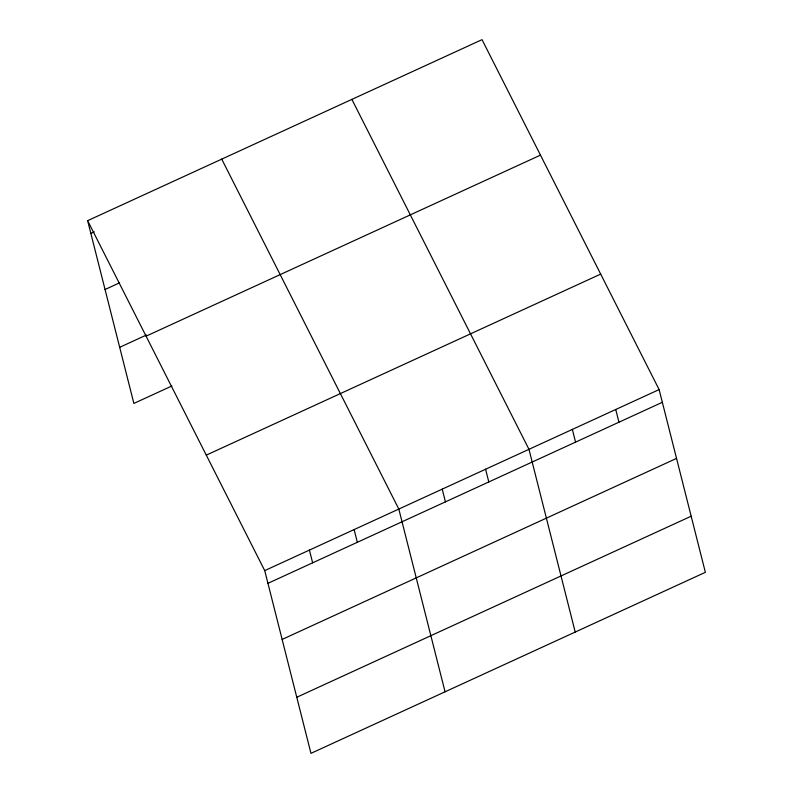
<?xml version="1.0" encoding="UTF-8"?>
<svg xmlns="http://www.w3.org/2000/svg" width="793" height="793" viewBox="0 0 793 793"><rect width="100%" height="100%" fill="white"/><g stroke="black" fill="none" stroke-linecap="round" stroke-linejoin="round"><path stroke-width="1.19" d="M87.636 220.682L482.035 39.65L659.122 389.581L705.364 572.318L310.965 753.35L264.723 570.613L87.636 220.682L133.878 403.419L171.873 385.983M90.858 233.4L94.208 231.863M105.053 289.504L119.584 282.833M119.684 347.314L146.497 335.003M146.081 336.163L540.469 155.131M206.289 455.132L600.688 274.1M264.723 570.613L659.122 389.581M267.945 583.331L662.343 402.299M282.139 639.436L676.538 458.404M296.77 697.245L691.169 516.213M351.884 99.393L528.971 449.324L575.212 632.061M221.733 159.135L398.82 509.066L445.061 691.803M615.735 409.495L618.956 422.213M572.358 429.409L575.569 442.127M485.584 469.238L488.805 481.956M442.207 489.152L445.418 501.87M354.124 529.575L357.336 542.293M309.429 550.094L312.64 562.812"/></g></svg>
